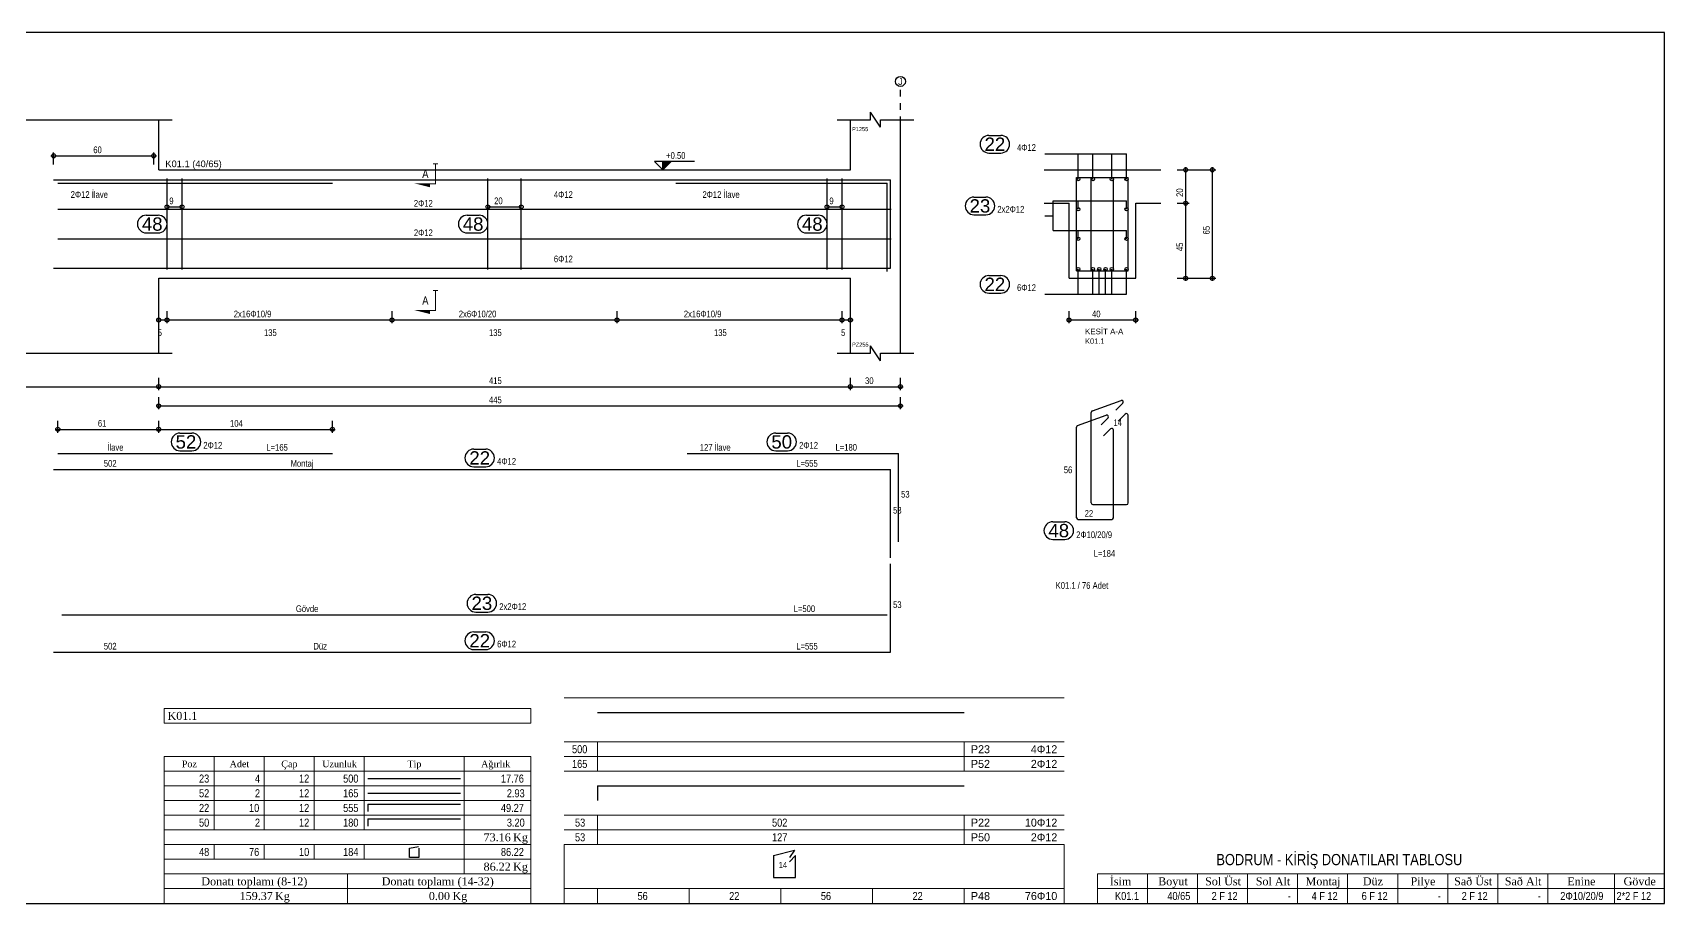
# Model space of a CAD drawing. Header units: metres. Extents: x 419734 to 420376, y 4564732 to 4565123.
# Drawn here: x 420173.24 to 420197.71, y 4564820.68 to 4564833.73 of the extents above; entities that cross this region are included whole.
import ezdxf
from ezdxf.enums import TextEntityAlignment as Align

# ---------------------------------------------------------------- set-up
doc = ezdxf.new("R2010")
doc.units = ezdxf.units.M
doc.linetypes.add('TRATTO-PUNTO', pattern=[1, 0.5, -0.25, 0, -0.25])
for name, color, linetype in [('Standart', 7, 'Continuous'), ('SW_ASSI', 7, 'TRATTO-PUNTO'), ('SW_DIM', 33, 'Continuous'), ('SW_MAGRONE', 2, 'Continuous'), ('SW_QUOTE', 1, 'Continuous'), ('SW_REINFORCEMENT', 7, 'Continuous'), ('SW_TESTI', 2, 'Continuous'), ('SW_Tondini', 1, 'Continuous'), ('SW_TXT_TESTI', 1, 'Continuous')]:
    doc.layers.add(name, color=color, linetype=linetype)
doc.styles.add('arial_1_18', font='arial.ttf', dxfattribs={"height": 0.2})
doc.styles.add('SWS', font='ARIALN.TTF')
doc.styles.add('symbol_1_18', font='symbol.ttf', dxfattribs={"height": 0.2})
doc.styles.add('times new roman_1_18', font='times.ttf', dxfattribs={"height": 0.2})

# ---------------------------------------------------------------- blocks, each defined once
blk = doc.blocks.new('*U1605')
at = {"layer": 'SW_QUOTE'}
blk.add_hatch(color=1, dxfattribs=at).paths.add_polyline_path([(0.25, 0.25), (0, 0.25), (0, 0)])
at = {"layer": 'SW_QUOTE', "color": 1}
for p, q in [((0.95, 0.25), (-0.25, 0.25)), ((-0.25, 0.25), (0, 0)), ((-0.25, 0), (0.25, 0)), ((0, 0), (0, 0.25)), ((0.25, 0.25), (0, 0))]:
    blk.add_line(p, q, dxfattribs=at)
at = {"layer": 'SW_QUOTE', "color": 2, "style": 'SWS'}
blk.add_attdef('QUOTA', (0.1, 0.33), '', height=0.2, dxfattribs=at)
blk = doc.blocks.new('*U1603')
at = {"layer": 'SW_QUOTE', "const_width": 0.0003}
blk.add_lwpolyline([(0, 0), (0, -0.006), (-0.00159, -0.006)], dxfattribs=at)
at = {"layer": 'SW_QUOTE', "const_width": 0.0003, "flags": 128}
blk.add_lwpolyline([(0.00075, 0), (-0.00075, 0)], dxfattribs=at)
at = {"layer": 'SW_QUOTE'}
blk.add_solid([(-0.00159, -0.00585), (-0.00159, -0.00701), (-0.00624, -0.00585)], dxfattribs=at)
at = {"layer": 'SW_TESTI', "style": 'SWS'}
for tag, p in [('RIF_DOC_SEC', (0.0055, -0.003)), ('RIF_DOC', (0.0025, -0.003))]:
    blk.add_attdef(tag, text='', height=0.002, rotation=90, dxfattribs=at).set_placement(p, align=Align.MIDDLE)
at = {"layer": 'SW_TESTI', "color": 3, "style": 'SWS'}
blk.add_attdef('SEZ', text='', height=0.0025, dxfattribs=at).set_placement((-0.003, -0.003), align=Align.MIDDLE)

msp = doc.modelspace()

# ---------------------------------------------------------------- linework, layer by layer
at = {"color": 0, "linetype": 'Continuous'}
msp.add_circle((420186.25582, 4564832.99644), 0.075, dxfattribs=at)
at = {"layer": 'Standart', "color": 2}
msp.add_lwpolyline([(420197.71378, 4564820.67724), (420197.71378, 4564833.72765), (420162.60767, 4564833.72765), (420162.60767, 4564820.67724)], close=True, dxfattribs=at)
at = {"layer": 'Standart', "color": 1, "linetype": 'Continuous', "lineweight": 5}
for points in [[(420175.21378, 4564823.59724), (420180.71378, 4564823.59724)], [(420175.21378, 4564823.37724), (420175.21378, 4564823.59724)], [(420180.71378, 4564823.59724), (420180.71378, 4564823.37724)], [(420181.21378, 4564823.75724), (420188.71378, 4564823.75724)], [(420180.71378, 4564823.37724), (420175.21378, 4564823.37724)], [(420181.21378, 4564823.09724), (420188.71378, 4564823.09724)], [(420181.71378, 4564823.09724), (420181.71378, 4564822.65724)], [(420187.21378, 4564823.09724), (420187.21378, 4564822.65724)], [(420175.21378, 4564822.87724), (420175.21378, 4564820.67724)], [(420175.21378, 4564822.87724), (420180.71378, 4564822.87724)], [(420175.96378, 4564822.87724), (420175.96378, 4564821.77724)], [(420176.71378, 4564822.87724), (420176.71378, 4564821.77724)], [(420177.46378, 4564822.87724), (420177.46378, 4564821.77724)], [(420178.21378, 4564822.87724), (420178.21378, 4564821.77724)], [(420179.71378, 4564822.87724), (420179.71378, 4564821.11724)], [(420180.71378, 4564822.87724), (420180.71378, 4564820.67724)], [(420181.21378, 4564822.87724), (420188.71378, 4564822.87724)], [(420175.21378, 4564822.65724), (420180.71378, 4564822.65724)], [(420181.21378, 4564822.65724), (420188.71378, 4564822.65724)], [(420175.21378, 4564822.43724), (420180.71378, 4564822.43724)], [(420175.21378, 4564822.21724), (420180.71378, 4564822.21724)], [(420175.21378, 4564821.99724), (420180.71378, 4564821.99724)], [(420181.21378, 4564821.99724), (420188.71378, 4564821.99724)], [(420181.71378, 4564821.99724), (420181.71378, 4564821.55724)], [(420187.21378, 4564821.99724), (420187.21378, 4564821.55724)], [(420175.21378, 4564821.77724), (420180.71378, 4564821.77724)], [(420181.21378, 4564821.77724), (420188.71378, 4564821.77724)], [(420175.21378, 4564821.55724), (420180.71378, 4564821.55724)], [(420175.96378, 4564821.55724), (420175.96378, 4564821.33724)], [(420176.71378, 4564821.55724), (420176.71378, 4564821.33724)], [(420177.46378, 4564821.55724), (420177.46378, 4564821.33724)], [(420178.21378, 4564821.55724), (420178.21378, 4564821.33724)], [(420181.21378, 4564821.55724), (420181.21378, 4564820.67724)], [(420181.21378, 4564821.55724), (420188.71378, 4564821.55724)], [(420188.71378, 4564821.55724), (420188.71378, 4564820.67724)], [(420175.21378, 4564821.33724), (420180.71378, 4564821.33724)], [(420175.21378, 4564821.11724), (420180.71378, 4564821.11724)], [(420177.96378, 4564821.11724), (420177.96378, 4564820.67724)], [(420189.21378, 4564821.11724), (420189.21378, 4564820.67724)], [(420189.21378, 4564821.11724), (420197.71378, 4564821.11724)], [(420189.96378, 4564821.11724), (420189.96378, 4564820.67724)], [(420190.71378, 4564821.11724), (420190.71378, 4564820.67724)], [(420191.46378, 4564821.11724), (420191.46378, 4564820.67724)], [(420192.21378, 4564821.11724), (420192.21378, 4564820.67724)], [(420192.96378, 4564821.11724), (420192.96378, 4564820.67724)], [(420193.71378, 4564821.11724), (420193.71378, 4564820.67724)], [(420194.46378, 4564821.11724), (420194.46378, 4564820.67724)], [(420195.21378, 4564821.11724), (420195.21378, 4564820.67724)], [(420195.96378, 4564821.11724), (420195.96378, 4564820.67724)], [(420196.96378, 4564821.11724), (420196.96378, 4564820.67724)], [(420197.71378, 4564821.11724), (420197.71378, 4564820.67724)], [(420175.21378, 4564820.89724), (420180.71378, 4564820.89724)], [(420181.21378, 4564820.89724), (420188.71378, 4564820.89724)], [(420181.71378, 4564820.89724), (420181.71378, 4564820.67724)], [(420183.08878, 4564820.89724), (420183.08878, 4564820.67724)], [(420184.46378, 4564820.89724), (420184.46378, 4564820.67724)], [(420185.83878, 4564820.89724), (420185.83878, 4564820.67724)], [(420187.21378, 4564820.89724), (420187.21378, 4564820.67724)], [(420189.21378, 4564820.89724), (420197.71378, 4564820.89724)], [(420175.21378, 4564820.67724), (420180.71378, 4564820.67724)], [(420181.21378, 4564820.67724), (420188.71378, 4564820.67724)], [(420189.21378, 4564820.67724), (420197.71378, 4564820.67724)]]:
    msp.add_lwpolyline(points, dxfattribs=at)
at = {"layer": 'SW_ASSI', "ltscale": 0.2}
msp.add_lwpolyline([(420186.25582, 4564829.17144), (420186.25582, 4564832.92144)], dxfattribs=at)
at = {"layer": 'SW_DIM', "ltscale": 0.5}
for points in [[(420169.51832, 4564832.42144), (420175.33082, 4564832.42144)], [(420185.30581, 4564832.42144), (420185.80582, 4564832.42144)], [(420185.95582, 4564832.30894), (420185.80582, 4564832.53394)], [(420185.80582, 4564832.42144), (420185.80582, 4564832.53394)], [(420185.95582, 4564832.30894), (420185.95582, 4564832.42144)], [(420185.95582, 4564832.42144), (420186.45582, 4564832.42144)], [(420173.51582, 4564831.88144), (420175.09582, 4564831.88144)], [(420173.55582, 4564831.75144), (420173.55582, 4564831.93144)], [(420175.05582, 4564831.75144), (420175.05582, 4564831.93144)], [(420188.42246, 4564831.90894), (420189.64746, 4564831.90894)], [(420188.92246, 4564831.53394), (420188.92246, 4564831.90894)], [(420189.14329, 4564831.53394), (420189.14329, 4564831.90894)], [(420189.42663, 4564831.53394), (420189.42663, 4564831.90894)], [(420189.64746, 4564831.53394), (420189.64746, 4564831.90894)], [(420190.40496, 4564831.67144), (420190.98496, 4564831.67144)], [(420190.53496, 4564830.00644), (420190.53496, 4564831.71144)], [(420190.93496, 4564830.00644), (420190.93496, 4564831.71144)], [(420188.54746, 4564830.76311), (420188.54746, 4564831.20478)], [(420188.54746, 4564831.20478), (420189.64746, 4564831.20478)], [(420188.92246, 4564831.07978), (420188.92246, 4564831.20478)], [(420189.64746, 4564831.07978), (420189.64746, 4564831.20478)], [(420190.40496, 4564831.17144), (420190.58496, 4564831.17144)], [(420175.25582, 4564831.11644), (420175.48082, 4564831.11644)], [(420180.06832, 4564831.11644), (420180.56832, 4564831.11644)], [(420185.15582, 4564831.11644), (420185.38082, 4564831.11644)], [(420188.42246, 4564830.98394), (420188.54746, 4564830.98394)], [(420188.54746, 4564830.76311), (420189.64746, 4564830.76311)], [(420188.92246, 4564830.63811), (420188.92246, 4564830.76311)], [(420189.64746, 4564830.63811), (420189.64746, 4564830.76311)], [(420188.92246, 4564829.80894), (420188.92246, 4564830.18394)], [(420189.14329, 4564829.80894), (420189.14329, 4564830.18394)], [(420189.23774, 4564829.80894), (420189.23774, 4564830.18394)], [(420189.33218, 4564829.80894), (420189.33218, 4564830.18394)], [(420189.42663, 4564829.80894), (420189.42663, 4564830.18394)], [(420189.64746, 4564829.80894), (420189.64746, 4564830.18394)], [(420190.40496, 4564830.04644), (420190.98496, 4564830.04644)], [(420188.42246, 4564829.80894), (420189.64746, 4564829.80894)], [(420175.09082, 4564829.42144), (420185.54582, 4564829.42144)], [(420175.13082, 4564829.37144), (420175.13082, 4564829.55144)], [(420175.25582, 4564829.37144), (420175.25582, 4564829.55144)], [(420178.63082, 4564829.37144), (420178.63082, 4564829.55144)], [(420182.00582, 4564829.37144), (420182.00582, 4564829.55144)], [(420185.38082, 4564829.37144), (420185.38082, 4564829.55144)], [(420185.50582, 4564829.37144), (420185.50582, 4564829.55144)], [(420188.74496, 4564829.42144), (420189.82496, 4564829.42144)], [(420188.78496, 4564829.37144), (420188.78496, 4564829.55144)], [(420189.78496, 4564829.37144), (420189.78496, 4564829.55144)], [(420185.80582, 4564828.92144), (420185.80582, 4564829.03394)], [(420185.95582, 4564828.80894), (420185.80582, 4564829.03394)], [(420169.14332, 4564828.92144), (420175.33082, 4564828.92144)], [(420185.30581, 4564828.92144), (420185.80582, 4564828.92144)], [(420185.95582, 4564828.80894), (420185.95582, 4564828.92144)], [(420185.95582, 4564828.92144), (420186.45582, 4564828.92144)], [(420175.13082, 4564828.37144), (420175.13082, 4564828.55144)], [(420185.50582, 4564828.37144), (420185.50582, 4564828.55144)], [(420186.25582, 4564828.37144), (420186.25582, 4564828.55144)], [(420162.96581, 4564828.42144), (420186.29582, 4564828.42144)], [(420175.13082, 4564828.08344), (420175.13082, 4564828.26344)], [(420186.25582, 4564828.08344), (420186.25582, 4564828.26344)], [(420175.09082, 4564828.13344), (420186.29582, 4564828.13344)], [(420173.57832, 4564827.78144), (420177.77707, 4564827.78144)], [(420173.61832, 4564827.73144), (420173.61832, 4564827.91144)], [(420175.13082, 4564827.73144), (420175.13082, 4564827.91144)], [(420177.73707, 4564827.73144), (420177.73707, 4564827.91144)]]:
    msp.add_lwpolyline(points, dxfattribs=at)
for centre in [(420173.55582, 4564831.88144), (420175.05582, 4564831.88144), (420190.53496, 4564831.67144), (420190.93496, 4564831.67144), (420175.25582, 4564831.11644), (420175.48082, 4564831.11644), (420180.06832, 4564831.11644), (420180.56832, 4564831.11644), (420185.15582, 4564831.11644), (420185.38082, 4564831.11644), (420190.53496, 4564831.17144), (420190.53496, 4564830.04644), (420190.93496, 4564830.04644), (420175.13082, 4564829.42144), (420175.25582, 4564829.42144), (420178.63082, 4564829.42144), (420182.00582, 4564829.42144), (420185.38082, 4564829.42144), (420185.50582, 4564829.42144), (420188.78496, 4564829.42144), (420189.78496, 4564829.42144), (420175.13082, 4564828.42144), (420185.50582, 4564828.42144), (420186.25582, 4564828.42144), (420175.13082, 4564828.13344), (420186.25582, 4564828.13344), (420173.61832, 4564827.78144), (420175.13082, 4564827.78144), (420177.73707, 4564827.78144)]:
    msp.add_circle(centre, 0.03, dxfattribs=at)
at = {"layer": 'SW_MAGRONE'}
for points in [[(420175.13082, 4564831.67145), (420175.13082, 4564832.42144)], [(420185.50581, 4564831.67145), (420185.50581, 4564832.42144)], [(420186.25582, 4564828.92144), (420186.25582, 4564832.42144)], [(420175.13082, 4564831.67145), (420185.50581, 4564831.67145)], [(420188.40996, 4564831.67144), (420190.15996, 4564831.67144)], [(420188.40996, 4564831.17144), (420188.78496, 4564831.17144)], [(420188.78496, 4564830.04644), (420188.78496, 4564831.17144)], [(420189.78496, 4564830.04644), (420189.78496, 4564831.17144)], [(420189.78496, 4564831.17144), (420190.15996, 4564831.17144)], [(420175.13082, 4564828.92144), (420175.13082, 4564830.04644)], [(420175.13082, 4564830.04644), (420185.50581, 4564830.04644)], [(420185.50581, 4564828.92144), (420185.50581, 4564830.04644)], [(420188.78496, 4564830.04644), (420189.78496, 4564830.04644)]]:
    msp.add_lwpolyline(points, dxfattribs=at)
at = {"layer": 'SW_REINFORCEMENT', "color": 7, "ltscale": 0.05, "flags": 128}
for points in [[(420173.55582, 4564831.52144), (420186.10582, 4564831.52144)], [(420173.61832, 4564831.47144), (420177.73707, 4564831.47144)], [(420175.25582, 4564830.17644), (420175.25582, 4564831.54144)], [(420175.48082, 4564830.17644), (420175.48082, 4564831.54144)], [(420180.06832, 4564830.17644), (420180.06832, 4564831.54144)], [(420180.56832, 4564830.17644), (420180.56832, 4564831.54144)], [(420182.88707, 4564831.47144), (420186.05582, 4564831.47144)], [(420185.15582, 4564830.17644), (420185.15582, 4564831.54144)], [(420185.38082, 4564830.17644), (420185.38082, 4564831.54144)], [(420186.05582, 4564830.14644), (420186.05582, 4564831.47144)], [(420186.10582, 4564830.19644), (420186.10582, 4564831.52144)], [(420188.89746, 4564831.55894), (420189.67246, 4564831.55894)], [(420188.89746, 4564830.15894), (420188.89746, 4564831.55894)], [(420189.11829, 4564830.15894), (420189.11829, 4564831.55894)], [(420189.45163, 4564830.15894), (420189.45163, 4564831.55894)], [(420189.67246, 4564830.15894), (420189.67246, 4564831.55894)], [(420173.61832, 4564831.07978), (420186.11832, 4564831.07978)], [(420173.61832, 4564830.63811), (420186.11832, 4564830.63811)], [(420173.55582, 4564830.19644), (420186.10582, 4564830.19644)], [(420188.89746, 4564830.15894), (420189.67246, 4564830.15894)], [(420189.13507, 4564828.05963), (420189.56437, 4564828.21589)], [(420188.91424, 4564827.83797), (420189.34354, 4564827.99422)], [(420189.11829, 4564826.67903), (420189.11829, 4564828.03567)], [(420189.26601, 4564827.84795), (420189.37029, 4564827.95223)], [(420189.48684, 4564828.06961), (420189.59113, 4564828.17389)], [(420189.52397, 4564827.90504), (420189.62893, 4564828.01)], [(420189.67246, 4564826.67903), (420189.67246, 4564827.99197)], [(420188.89746, 4564826.45736), (420188.89746, 4564827.81401)], [(420189.30313, 4564827.68337), (420189.40809, 4564827.78833)], [(420189.45163, 4564826.45736), (420189.45163, 4564827.7703)], [(420173.61832, 4564827.42144), (420177.73707, 4564827.42144)], [(420183.05707, 4564827.42144), (420186.22582, 4564827.42144)], [(420186.22582, 4564826.09644), (420186.22582, 4564827.42144)], [(420173.55582, 4564827.18144), (420186.10582, 4564827.18144)], [(420186.10582, 4564825.85644), (420186.10582, 4564827.18144)], [(420189.14379, 4564826.65353), (420189.64696, 4564826.65353)], [(420188.92296, 4564826.43186), (420189.42613, 4564826.43186)], [(420186.10582, 4564824.44144), (420186.10582, 4564825.76644)], [(420173.67832, 4564825.00311), (420186.05832, 4564825.00311)], [(420173.55582, 4564824.44144), (420186.10582, 4564824.44144)], [(420181.71378, 4564823.53724), (420187.21378, 4564823.53724)], [(420178.26878, 4564822.54724), (420179.65878, 4564822.54724)], [(420178.26878, 4564822.32724), (420179.65878, 4564822.32724)], [(420181.71378, 4564822.43724), (420181.71378, 4564822.21724)], [(420181.71378, 4564822.43724), (420187.21378, 4564822.43724)], [(420178.26878, 4564822.16224), (420178.26878, 4564822.05224)], [(420178.26878, 4564822.16224), (420179.65878, 4564822.16224)], [(420178.26878, 4564821.94224), (420178.26878, 4564821.83224)], [(420178.26878, 4564821.94224), (420179.65878, 4564821.94224)], [(420178.89503, 4564821.50224), (420179.02909, 4564821.52974)], [(420178.89503, 4564821.36474), (420178.89503, 4564821.50224)], [(420179.03253, 4564821.36474), (420178.89503, 4564821.36474)], [(420179.03253, 4564821.50224), (420179.03253, 4564821.36474)], [(420184.35378, 4564821.39224), (420184.66728, 4564821.47474)], [(420184.35378, 4564821.39224), (420184.35378, 4564821.06224)], [(420184.68378, 4564821.39224), (420184.59044, 4564821.2989)], [(420184.66728, 4564821.47474), (420184.59157, 4564821.36661)], [(420184.68378, 4564821.06224), (420184.68378, 4564821.39224)], [(420184.35378, 4564821.06224), (420184.68378, 4564821.06224)]]:
    msp.add_lwpolyline(points, dxfattribs=at)
at = {"layer": 'SW_REINFORCEMENT', "color": 7, "ltscale": 0.05}
for centre, start, end in [((420189.57309, 4564828.19193), 315, 110), ((420189.14379, 4564828.03567), 110, 180), ((420189.35226, 4564827.97026), 315, 110), ((420189.64696, 4564827.99197), 0, 135), ((420188.92296, 4564827.81401), 110, 180), ((420189.42613, 4564827.7703), 0, 135), ((420189.14379, 4564826.67903), 180, 270), ((420189.64696, 4564826.67903), 270, 0), ((420188.92296, 4564826.45736), 180, 270), ((420189.42613, 4564826.45736), 270, 0)]:
    msp.add_arc(centre, 0.0255, start, end, dxfattribs=at)
at = {"layer": 'SW_Tondini'}
for centre in [(420188.92246, 4564831.53394), (420189.14329, 4564831.53394), (420189.42663, 4564831.53394), (420189.64746, 4564831.53394), (420188.92246, 4564831.07978), (420189.64746, 4564831.07978), (420188.92246, 4564830.63811), (420189.64746, 4564830.63811), (420188.92246, 4564830.18394), (420189.14329, 4564830.18394), (420189.23774, 4564830.18394), (420189.33218, 4564830.18394), (420189.42663, 4564830.18394), (420189.64746, 4564830.18394)]:
    msp.add_circle(centre, 0.025, dxfattribs=at)
at = {"layer": 'SW_TXT_TESTI', "flags": 128}
for points in [[(420187.58343, 4564832.18767), (420187.7622, 4564832.18767)], [(420187.58343, 4564831.92367), (420187.7622, 4564831.92367)], [(420187.35934, 4564831.26267), (420187.53811, 4564831.26267)], [(420174.94505, 4564830.99094), (420175.12382, 4564830.99094)], [(420179.75755, 4564830.99094), (420179.93632, 4564830.99094)], [(420184.84505, 4564830.99094), (420185.02382, 4564830.99094)], [(420187.35934, 4564830.99867), (420187.53811, 4564830.99867)], [(420174.94505, 4564830.72694), (420175.12382, 4564830.72694)], [(420179.75755, 4564830.72694), (420179.93632, 4564830.72694)], [(420184.84505, 4564830.72694), (420185.02382, 4564830.72694)], [(420187.58343, 4564830.08767), (420187.7622, 4564830.08767)], [(420187.58343, 4564829.82367), (420187.7622, 4564829.82367)], [(420175.4506, 4564827.72544), (420175.62936, 4564827.72544)], [(420184.38585, 4564827.72544), (420184.56461, 4564827.72544)], [(420175.4506, 4564827.46144), (420175.62936, 4564827.46144)], [(420179.85666, 4564827.48544), (420180.03542, 4564827.48544)], [(420184.38585, 4564827.46144), (420184.56461, 4564827.46144)], [(420179.85666, 4564827.22144), (420180.03542, 4564827.22144)], [(420188.54121, 4564826.39586), (420188.71998, 4564826.39586)], [(420188.54121, 4564826.13186), (420188.71998, 4564826.13186)], [(420179.88906, 4564825.30711), (420180.06782, 4564825.30711)], [(420179.88906, 4564825.04311), (420180.06782, 4564825.04311)], [(420179.85666, 4564824.74544), (420180.03542, 4564824.74544)], [(420179.85666, 4564824.48144), (420180.03542, 4564824.48144)]]:
    msp.add_lwpolyline(points, dxfattribs=at)
at = {"layer": 'SW_TXT_TESTI'}
for centre, start, end in [((420187.58343, 4564832.05567), 90, 270), ((420187.7622, 4564832.05567), 270, 90), ((420187.35934, 4564831.13067), 90, 270), ((420187.53811, 4564831.13067), 270, 90), ((420174.94505, 4564830.85894), 90, 270), ((420175.12382, 4564830.85894), 270, 90), ((420179.75755, 4564830.85894), 90, 270), ((420179.93632, 4564830.85894), 270, 90), ((420184.84505, 4564830.85894), 90, 270), ((420185.02382, 4564830.85894), 270, 90), ((420187.58343, 4564829.95567), 90, 270), ((420187.7622, 4564829.95567), 270, 90), ((420175.4506, 4564827.59344), 90, 270), ((420175.62936, 4564827.59344), 270, 90), ((420184.38585, 4564827.59344), 90, 270), ((420184.56461, 4564827.59344), 270, 90), ((420179.85666, 4564827.35344), 90, 270), ((420180.03542, 4564827.35344), 270, 90), ((420188.54121, 4564826.26386), 90, 270), ((420188.71998, 4564826.26386), 270, 90), ((420179.88906, 4564825.17511), 90, 270), ((420180.06782, 4564825.17511), 270, 90), ((420179.85666, 4564824.61344), 90, 270), ((420180.03542, 4564824.61344), 270, 90)]:
    msp.add_arc(centre, 0.132, start, end, dxfattribs=at)

# ---------------------------------------------------------------- block references
ref = msp.add_blockref('*U1605', (420182.69181, 4564831.67145), dxfattribs=dict(xscale=0.5, yscale=0.5, zscale=0.5))
ref.add_attrib('QUOTA', '+0.50', (420182.74181, 4564831.83645), dxfattribs={"layer": 'SW_QUOTE', "color": 2, "height": 0.1, "style": 'SWS', "flags": 4})
ref = msp.add_blockref('*U1603', (420179.28082, 4564831.76021), dxfattribs=dict(xscale=50, yscale=50, zscale=50))
ref.add_attrib('SEZ', 'A', dxfattribs={"layer": 'SW_TESTI', "color": 3, "height": 0.125, "style": 'SWS'}).set_placement((420179.13082, 4564831.61021), align=Align.MIDDLE)
ref = msp.add_blockref('*U1603', (420179.28082, 4564829.86122), dxfattribs=dict(xscale=50, yscale=50, zscale=50))
ref.add_attrib('SEZ', 'A', dxfattribs={"layer": 'SW_TESTI', "color": 3, "height": 0.125, "style": 'SWS'}).set_placement((420179.13082, 4564829.71122), align=Align.MIDDLE)

# ---------------------------------------------------------------- texts
at = {"color": 0, "linetype": 'Continuous', "style": 'arial_1_18'}
msp.add_text('J', height=0.10125, dxfattribs=at).set_placement((420186.22043, 4564832.94412))
at = {"layer": 'Standart', "color": 3, "linetype": 'Continuous', "lineweight": 5, "style": 'arial_1_18'}
for s, p in [('22', (420187.51743, 4564831.95567)), ('23', (420187.29334, 4564831.03067)), ('48', (420174.87905, 4564830.75894)), ('48', (420179.69155, 4564830.75894)), ('48', (420184.77905, 4564830.75894)), ('22', (420187.51743, 4564829.85567)), ('52', (420175.3846, 4564827.49344)), ('50', (420184.31985, 4564827.49344)), ('22', (420179.79066, 4564827.25344)), ('48', (420188.47521, 4564826.16386)), ('23', (420179.82306, 4564825.07511)), ('22', (420179.79066, 4564824.51344))]:
    msp.add_text(s, height=0.2, dxfattribs=at).set_placement(p)
at = {"layer": 'SW_DIM', "ltscale": 0.5}
for s, height, style, p in [('P1255', 0.06, 'arial_1_18', (420185.53081, 4564832.25144)), ('60', 0.1, 'SWS', (420174.15043, 4564831.92144)), ('K01.1 (40/65)', 0.1, 'arial_1_18', (420175.23082, 4564831.71144)), ('9', 0.1, 'SWS', (420175.29062, 4564831.15644)), ('20', 0.1, 'SWS', (420180.16293, 4564831.15644)), ('9', 0.1, 'SWS', (420185.19063, 4564831.15644)), ('40', 0.1, 'SWS', (420189.12958, 4564829.46144)), ('5', 0.1, 'SWS', (420175.11562, 4564829.18144)), ('135', 0.1, 'SWS', (420176.71024, 4564829.18144)), ('135', 0.1, 'SWS', (420180.08524, 4564829.18144)), ('135', 0.1, 'SWS', (420183.46024, 4564829.18144)), ('5', 0.1, 'SWS', (420185.36563, 4564829.18144)), ('KESİT A-A', 0.085, 'arial_1_18', (420189.02496, 4564829.20644)), ('PZ255', 0.06, 'arial_1_18', (420185.53081, 4564829.02144)), ('K01.1', 0.08, 'arial_1_18', (420189.02496, 4564829.06411)), ('415', 0.1, 'SWS', (420180.08524, 4564828.46144)), ('30', 0.1, 'SWS', (420185.72543, 4564828.46144)), ('445', 0.1, 'SWS', (420180.08524, 4564828.17344)), ('61', 0.1, 'SWS', (420174.21918, 4564827.82144)), ('104', 0.1, 'SWS', (420176.20087, 4564827.82144))]:
    msp.add_text(s, height=height, dxfattribs=dict(at, style=style)).set_placement(p)
at = {"layer": 'SW_DIM', "ltscale": 0.5, "style": 'SWS'}
for s, p in [('20', (420190.49496, 4564831.26606)), ('65', (420190.89496, 4564830.70356)), ('45', (420190.49496, 4564830.45356))]:
    msp.add_text(s, height=0.1, rotation=90, dxfattribs=at).set_placement(p)
at = {"layer": 'SW_TXT_TESTI', "style": 'SWS'}
for s, p in [('4Φ12', (420188.00516, 4564831.95567)), ('2Φ12 İlave', (420173.81185, 4564831.25144)), ('2Φ12 İlave', (420183.28707, 4564831.25144)), ('2Φ12', (420178.95829, 4564831.11978)), ('4Φ12', (420181.05832, 4564831.25144)), ('2x2Φ12', (420187.71, 4564831.03067)), ('2Φ12', (420178.95829, 4564830.67811)), ('6Φ12', (420181.05832, 4564830.28644)), ('6Φ12', (420188.00516, 4564829.85567)), ('2x16Φ10/9', (420176.25704, 4564829.46144)), ('2x6Φ10/20', (420179.63204, 4564829.46144)), ('2x16Φ10/9', (420183.00705, 4564829.46144)), ('14', (420189.45163, 4564827.83186)), ('İlave', (420174.36097, 4564827.46144)), ('2Φ12', (420175.80125, 4564827.49344)), ('L=165', (420176.74642, 4564827.46144)), ('127', (420183.24719, 4564827.46144)), ('İlave', (420183.46722, 4564827.46144)), ('2Φ12', (420184.73651, 4564827.49344)), ('L=180', (420185.28267, 4564827.46144)), ('502', (420174.30882, 4564827.22144)), ('Montaj', (420177.10963, 4564827.22144)), ('4Φ12', (420180.20732, 4564827.25344)), ('L=555', (420184.69361, 4564827.22144)), ('56', (420188.70636, 4564827.12535)), ('53', (420186.26582, 4564826.75894)), ('53', (420186.14582, 4564826.51894)), ('22', (420189.01916, 4564826.47186)), ('2Φ10/20/9', (420188.89187, 4564826.15186)), ('L=184', (420189.15474, 4564825.87186)), ('K01.1 / 76 Adet', (420188.58391, 4564825.39186)), ('Gövde', (420177.18823, 4564825.04311)), ('2x2Φ12', (420180.23972, 4564825.07511)), ('L=500', (420184.65461, 4564825.04311)), ('53', (420186.14582, 4564825.10394)), ('502', (420174.30882, 4564824.48144)), ('Düz', (420177.45159, 4564824.48144)), ('6Φ12', (420180.20732, 4564824.51344)), ('L=555', (420184.69361, 4564824.48144))]:
    msp.add_text(s, height=0.1, dxfattribs=at).set_placement(p)
at = {"layer": 'SW_TXT_TESTI', "linetype": 'Continuous', "lineweight": -3}
for s, height, style, p in [('K01.1', 0.12, 'times new roman_1_18', (420175.26378, 4564823.42724)), ('500', 0.12, 'SWS', (420181.33062, 4564822.92724)), ('165', 0.12, 'SWS', (420181.33062, 4564822.70724)), ('R23', 0.12, 'symbol_1_18', (420187.31378, 4564822.92724)), ('R52', 0.12, 'symbol_1_18', (420187.31378, 4564822.70724)), ('4F12', 0.12, 'symbol_1_18', (420188.21226, 4564822.92724)), ('2F12', 0.12, 'symbol_1_18', (420188.21226, 4564822.70724)), ('53', 0.12, 'SWS', (420181.37501, 4564821.82724)), ('502', 0.12, 'SWS', (420184.33062, 4564821.82724)), ('R22', 0.12, 'symbol_1_18', (420187.31378, 4564821.82724)), ('10F12', 0.12, 'symbol_1_18', (420188.12356, 4564821.82724)), ('53', 0.12, 'SWS', (420181.37501, 4564821.60724)), ('127', 0.12, 'SWS', (420184.33062, 4564821.60724)), ('R50', 0.12, 'symbol_1_18', (420187.31378, 4564821.60724)), ('2F12', 0.12, 'symbol_1_18', (420188.21226, 4564821.60724)), ('BODRUM - KİRİŞ DONATILARI TABLOSU', 0.168, 'SWS', (420190.99465, 4564821.24924)), ('14', 0.09, 'SWS', (420184.43052, 4564821.2089)), ('İsim', 0.12, 'times new roman_1_18', (420189.3967, 4564820.94724)), ('Sol Üst', 0.12, 'times new roman_1_18', (420190.82512, 4564820.94724)), ('Sað Üst', 0.12, 'times new roman_1_18', (420194.56039, 4564820.94724)), ('Boyut', 0.12, 'times new roman_1_18', (420190.12186, 4564820.94724)), ('40/65', 0.12, 'SWS', (420190.25965, 4564820.72724)), ('Sol Alt', 0.12, 'times new roman_1_18', (420191.58494, 4564820.94724)), ('Montaj', 0.12, 'times new roman_1_18', (420192.33248, 4564820.94724)), ('Düz', 0.12, 'times new roman_1_18', (420193.19099, 4564820.94724)), ('Pilye', 0.12, 'times new roman_1_18', (420193.90642, 4564820.94724)), ('Sað Alt', 0.12, 'times new roman_1_18', (420195.32021, 4564820.94724)), ('2Φ10/20/9', 0.12, 'SWS', (420196.15293, 4564820.72724)), ('Enine', 0.12, 'times new roman_1_18', (420196.25678, 4564820.94724)), ('Gövde', 0.12, 'times new roman_1_18', (420197.10222, 4564820.94724)), ('56', 0.12, 'SWS', (420182.31251, 4564820.72724)), ('22', 0.12, 'SWS', (420183.68751, 4564820.72724)), ('56', 0.12, 'SWS', (420185.06251, 4564820.72724)), ('22', 0.12, 'SWS', (420186.43751, 4564820.72724)), ('R48', 0.12, 'symbol_1_18', (420187.31378, 4564820.72724)), ('76F10', 0.12, 'symbol_1_18', (420188.12356, 4564820.72724)), ('K01.1', 0.12, 'SWS', (420189.47503, 4564820.72724)), ('2 F 12', 0.12, 'SWS', (420190.92356, 4564820.72724)), ('-', 0.12, 'SWS', (420192.06639, 4564820.72724)), ('4 F 12', 0.12, 'SWS', (420192.42356, 4564820.72724)), ('6 F 12', 0.12, 'SWS', (420193.17356, 4564820.72724)), ('-', 0.12, 'SWS', (420194.31639, 4564820.72724)), ('2 F 12', 0.12, 'SWS', (420194.67356, 4564820.72724)), ('-', 0.12, 'SWS', (420195.81639, 4564820.72724)), ('2*2 F 12', 0.12, 'SWS', (420196.99617, 4564820.72724))]:
    msp.add_text(s, height=height, dxfattribs=dict(at, style=style)).set_placement(p)
at = {"layer": 'SW_TXT_TESTI', "linetype": 'Continuous', "lineweight": 5}
for s, height, style, p in [('Poz', 0.1, 'times new roman_1_18', (420175.47789, 4564822.71724)), ('Adet', 0.1, 'times new roman_1_18', (420176.19508, 4564822.71724)), ('Çap', 0.1, 'times new roman_1_18', (420176.96971, 4564822.71724)), ('Uzunluk', 0.1, 'times new roman_1_18', (420177.58411, 4564822.71724)), ('Tip', 0.1, 'times new roman_1_18', (420178.86108, 4564822.71724)), ('Ağırlık', 0.1, 'times new roman_1_18', (420179.9673, 4564822.71724)), ('23', 0.12, 'SWS', (420175.73623, 4564822.48724)), ('4', 0.12, 'SWS', (420176.575, 4564822.48724)), ('12', 0.12, 'SWS', (420177.23623, 4564822.48724)), ('500', 0.12, 'SWS', (420177.89746, 4564822.48724)), ('17.76', 0.12, 'SWS', (420180.2643, 4564822.48724)), ('52', 0.12, 'SWS', (420175.73623, 4564822.26724)), ('2', 0.12, 'SWS', (420176.575, 4564822.26724)), ('12', 0.12, 'SWS', (420177.23623, 4564822.26724)), ('165', 0.12, 'SWS', (420177.89746, 4564822.26724)), ('2.93', 0.12, 'SWS', (420180.35307, 4564822.26724)), ('22', 0.12, 'SWS', (420175.73623, 4564822.04724)), ('10', 0.12, 'SWS', (420176.48623, 4564822.04724)), ('12', 0.12, 'SWS', (420177.23623, 4564822.04724)), ('555', 0.12, 'SWS', (420177.89746, 4564822.04724)), ('49.27', 0.12, 'SWS', (420180.2643, 4564822.04724)), ('50', 0.12, 'SWS', (420175.73623, 4564821.82724)), ('2', 0.12, 'SWS', (420176.575, 4564821.82724)), ('12', 0.12, 'SWS', (420177.23623, 4564821.82724)), ('180', 0.12, 'SWS', (420177.89746, 4564821.82724)), ('3.20', 0.12, 'SWS', (420180.35307, 4564821.82724)), ('73.16', 0.12, 'times new roman_1_18', (420180.00411, 4564821.60724)), ('Kg', 0.12, 'times new roman_1_18', (420180.44695, 4564821.60724)), ('48', 0.12, 'SWS', (420175.73623, 4564821.38724)), ('76', 0.12, 'SWS', (420176.48623, 4564821.38724)), ('10', 0.12, 'SWS', (420177.23623, 4564821.38724)), ('184', 0.12, 'SWS', (420177.89746, 4564821.38724)), ('86.22', 0.12, 'SWS', (420180.2643, 4564821.38724)), ('86.22', 0.12, 'times new roman_1_18', (420180.00411, 4564821.16724)), ('Kg', 0.12, 'times new roman_1_18', (420180.44695, 4564821.16724)), ('Donatı toplamı (8-12)', 0.12, 'times new roman_1_18', (420175.77058, 4564820.94724)), ('Donatı toplamı (14-32)', 0.12, 'times new roman_1_18', (420178.47619, 4564820.94724)), ('159.37', 0.12, 'times new roman_1_18', (420176.34465, 4564820.72724)), ('Kg', 0.12, 'times new roman_1_18', (420176.87627, 4564820.72724)), ('0.00', 0.12, 'times new roman_1_18', (420179.18343, 4564820.72724)), ('Kg', 0.12, 'times new roman_1_18', (420179.53749, 4564820.72724))]:
    msp.add_text(s, height=height, dxfattribs=dict(at, style=style)).set_placement(p)

doc.saveas('drawing.dxf')
